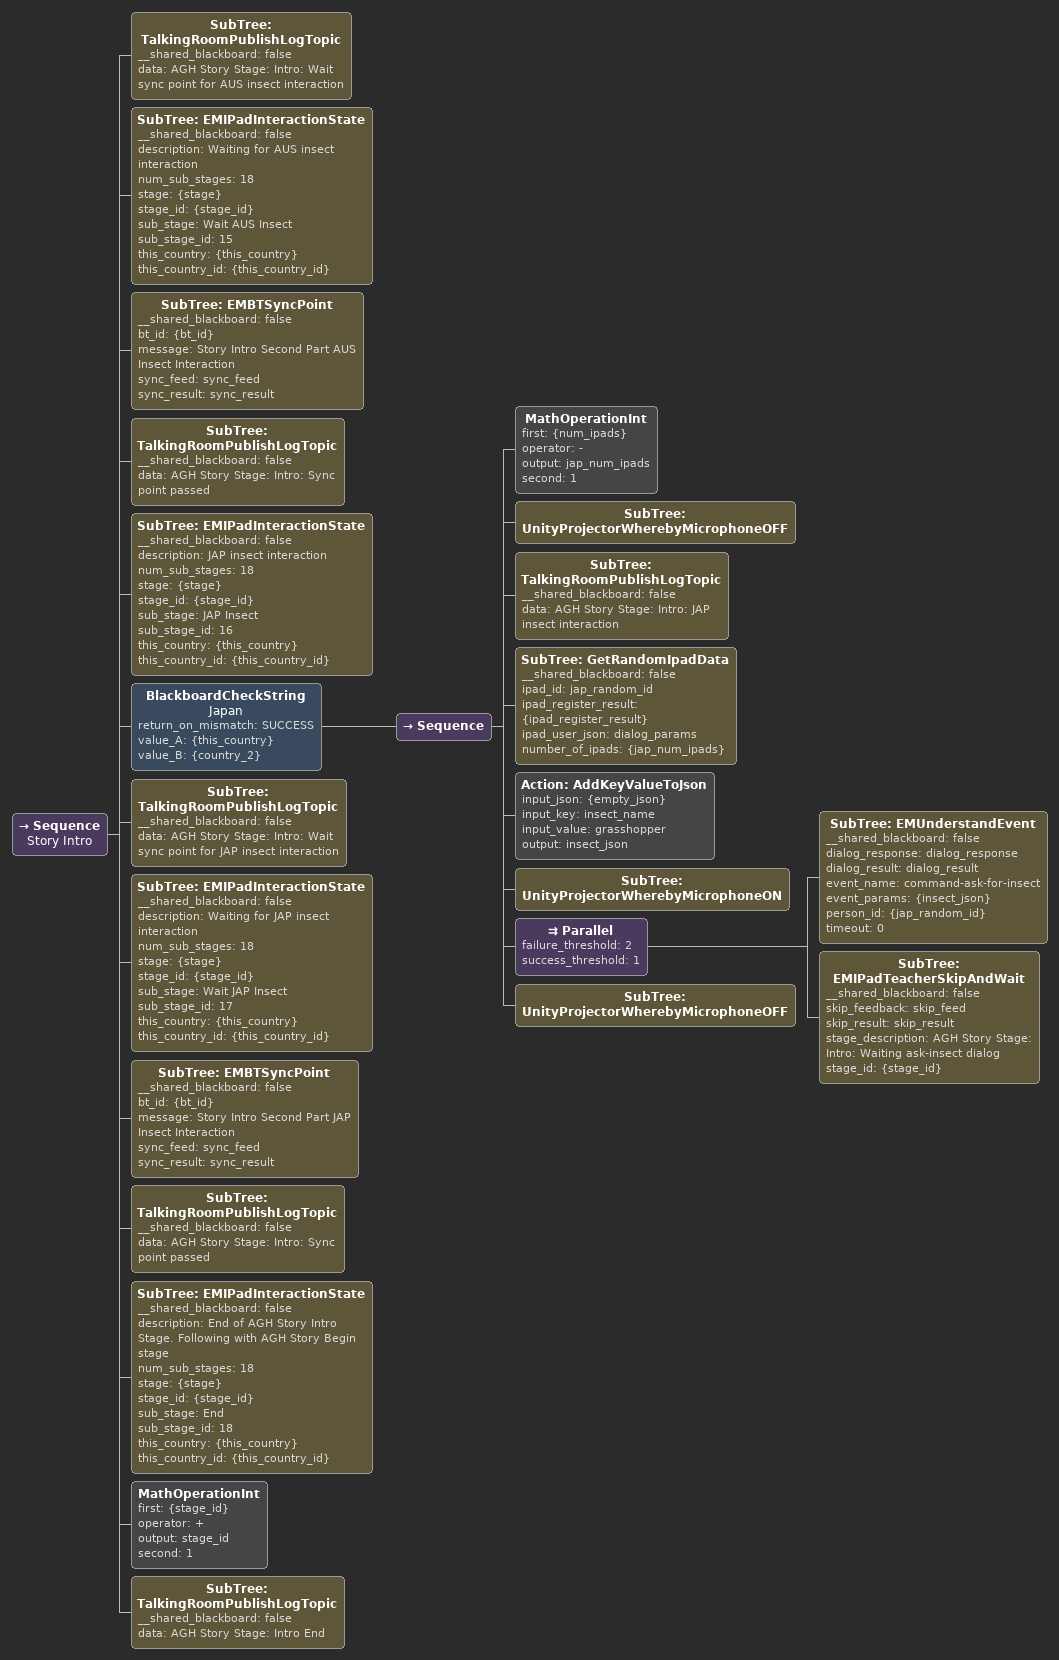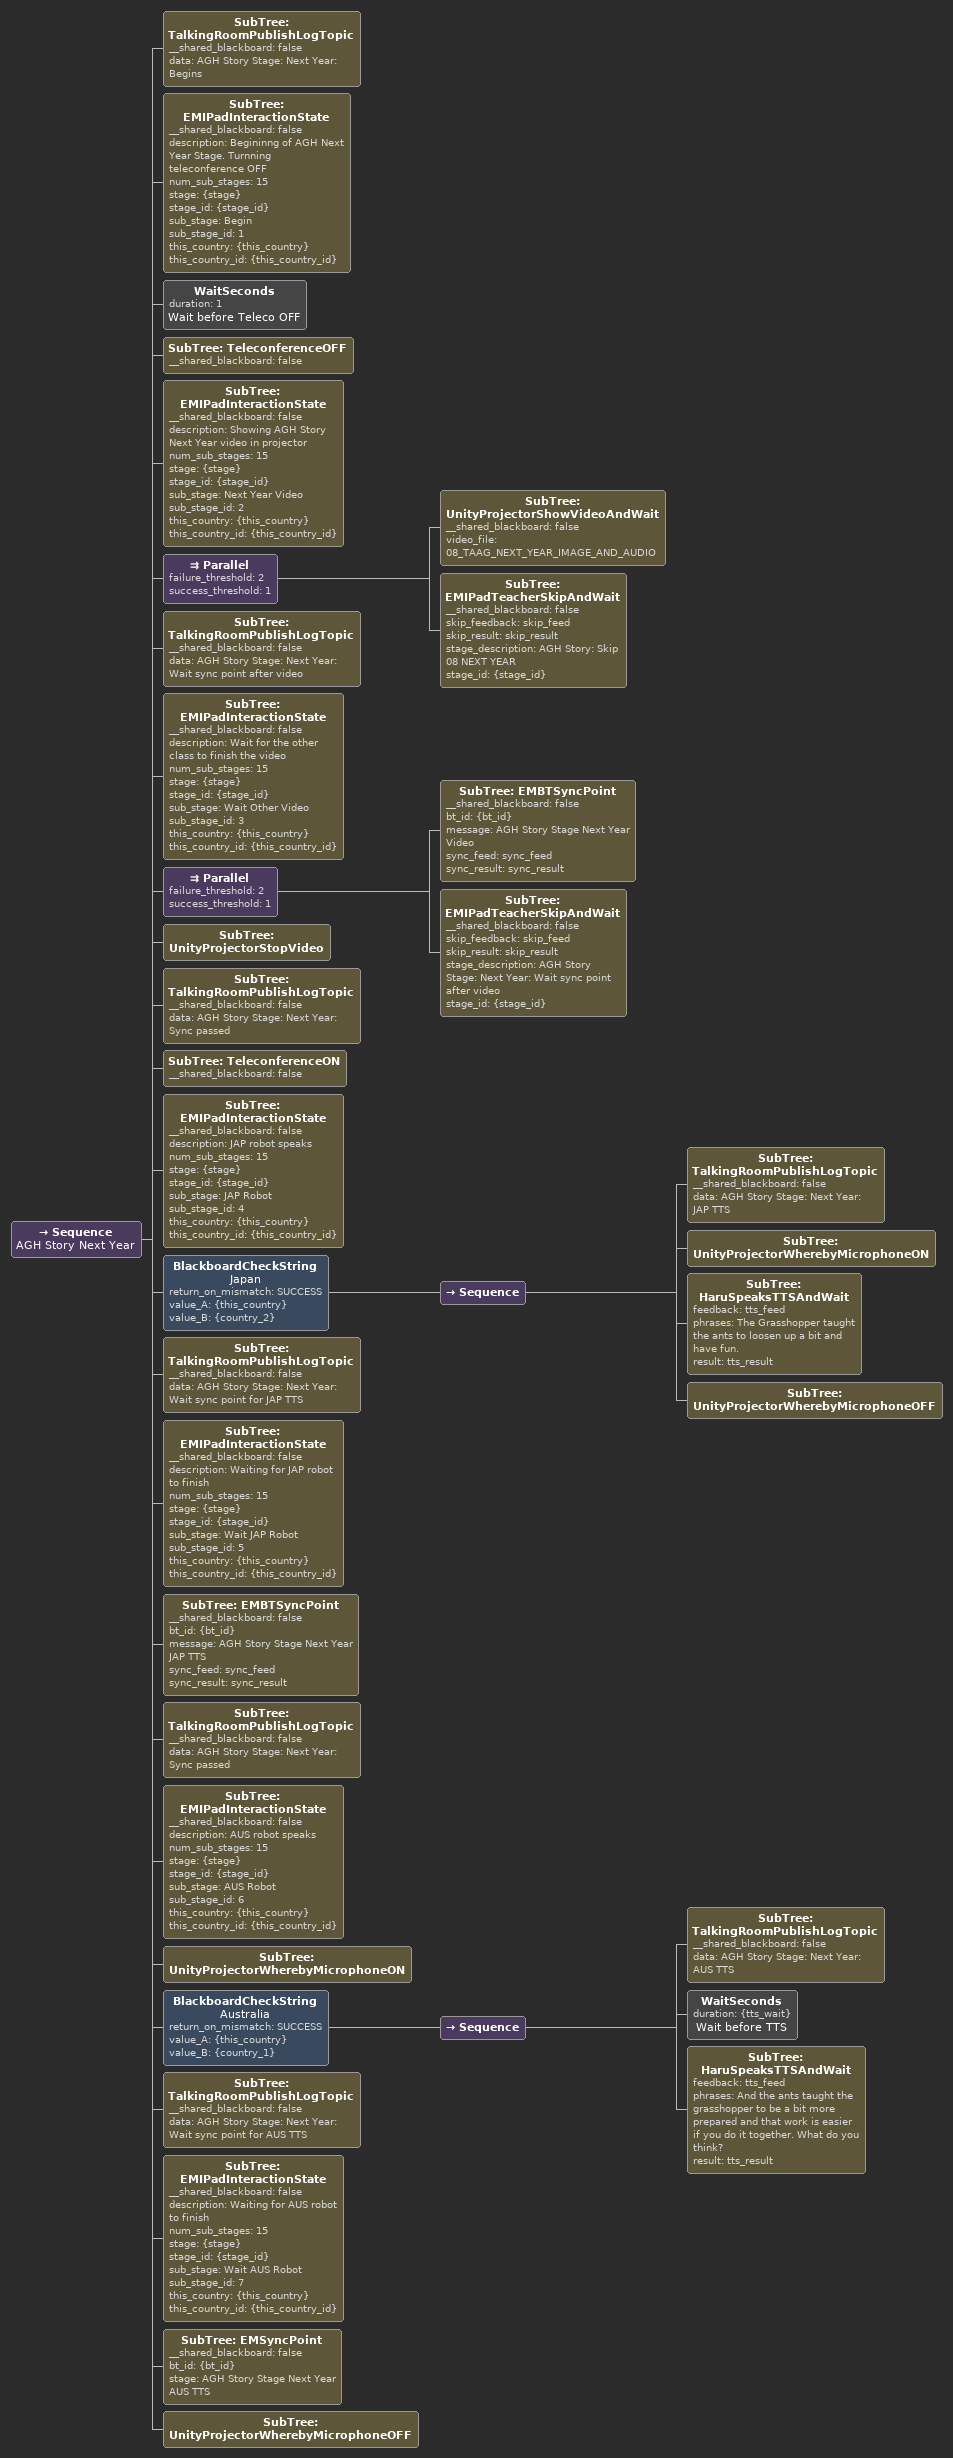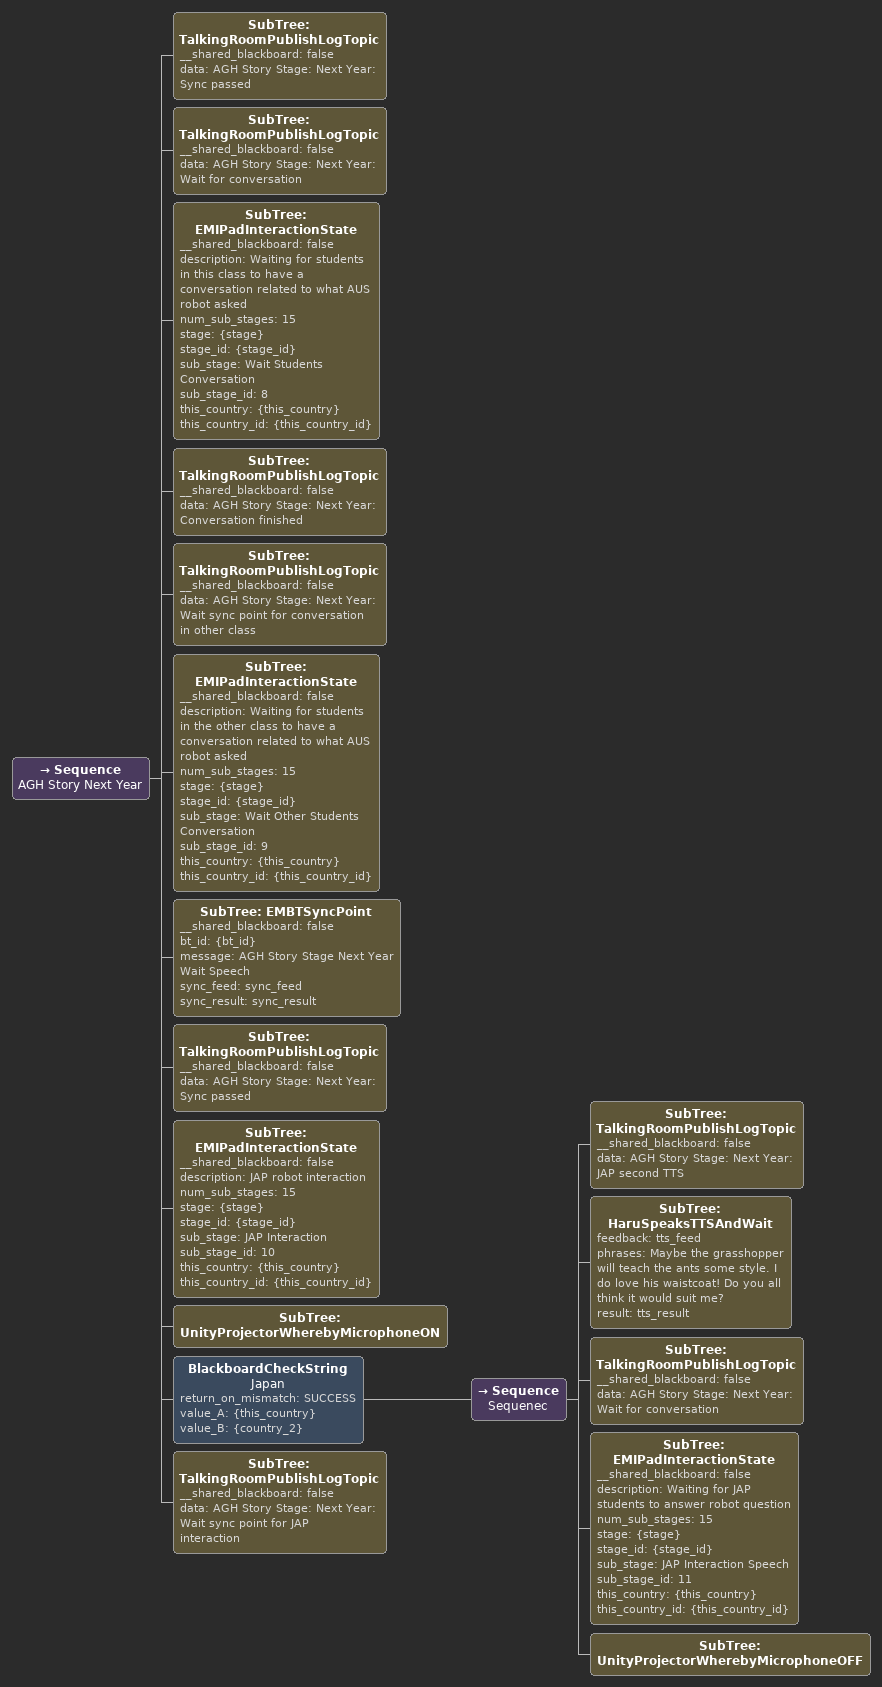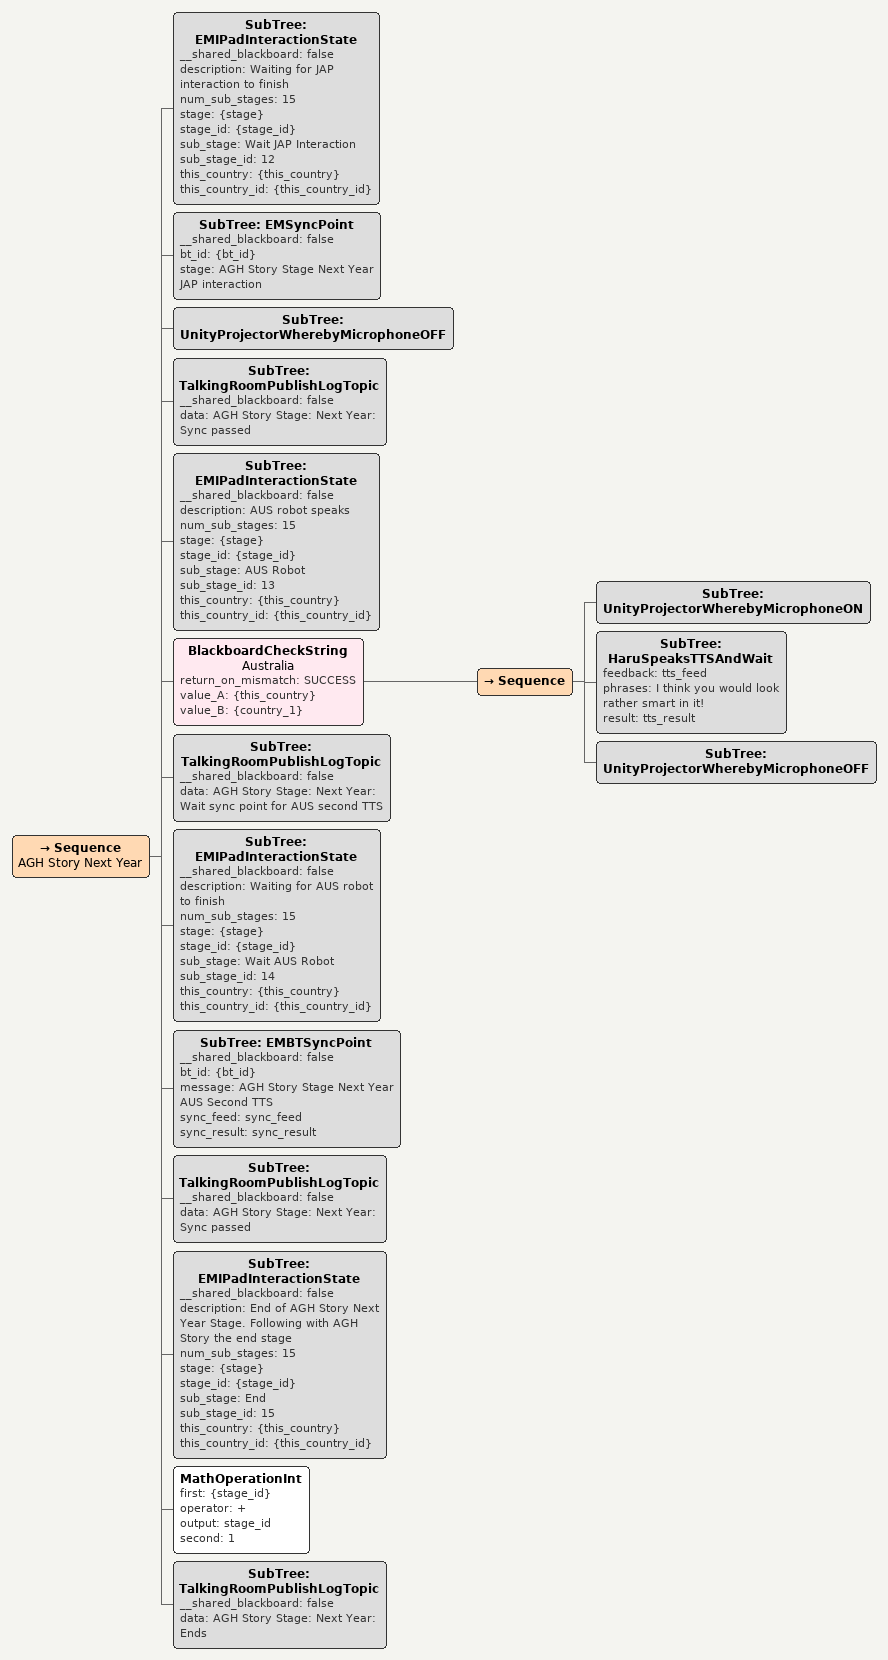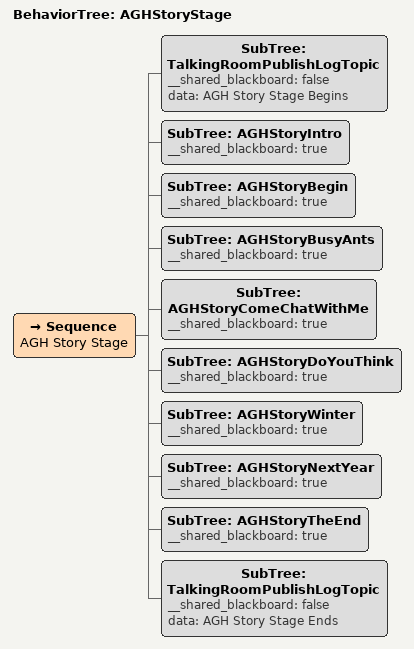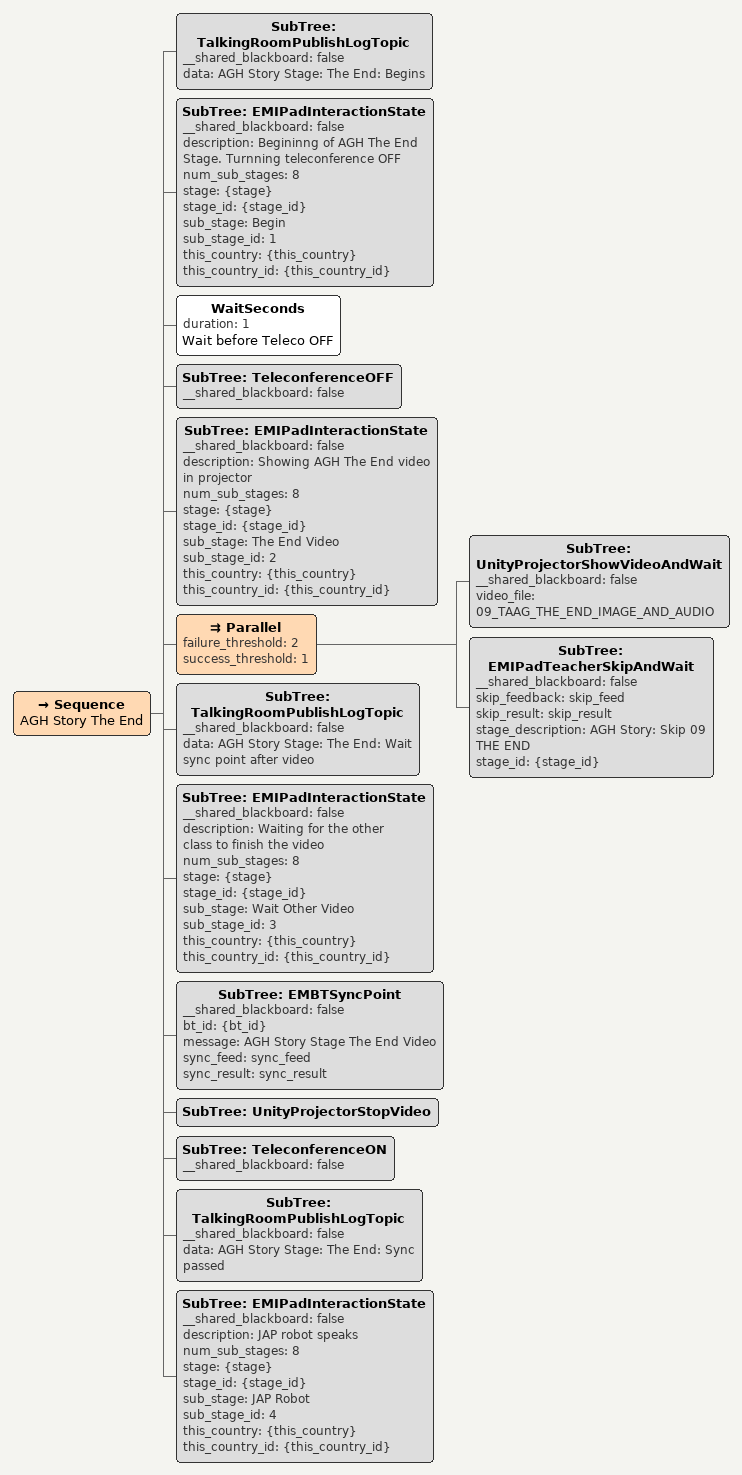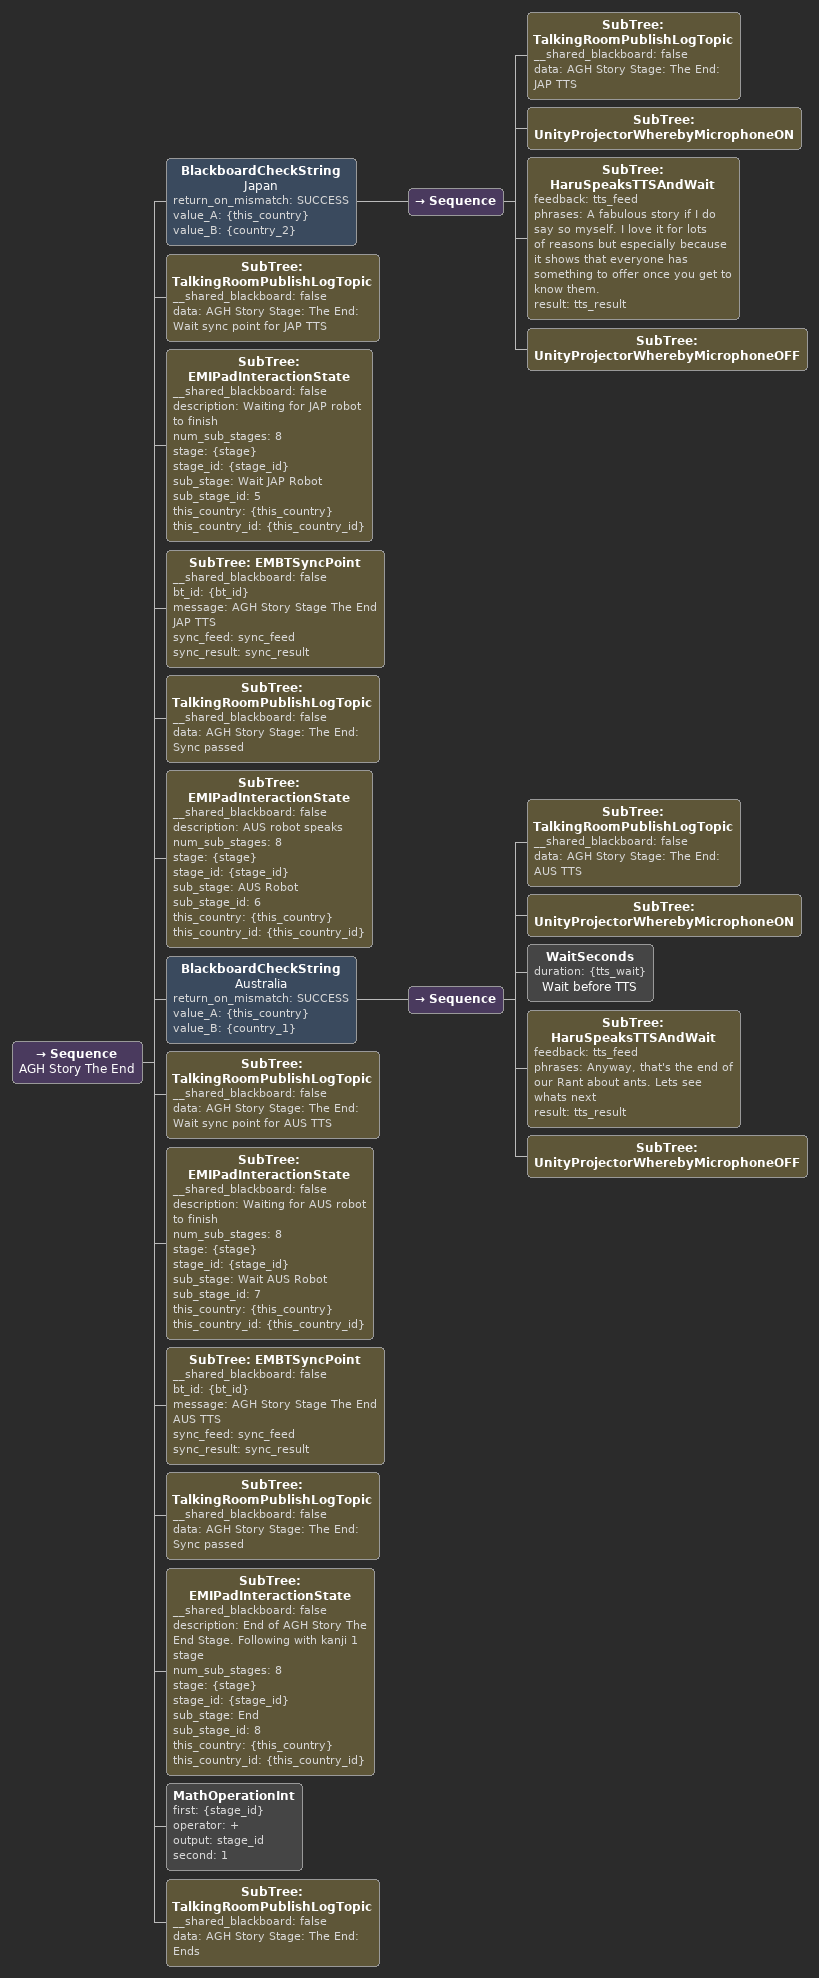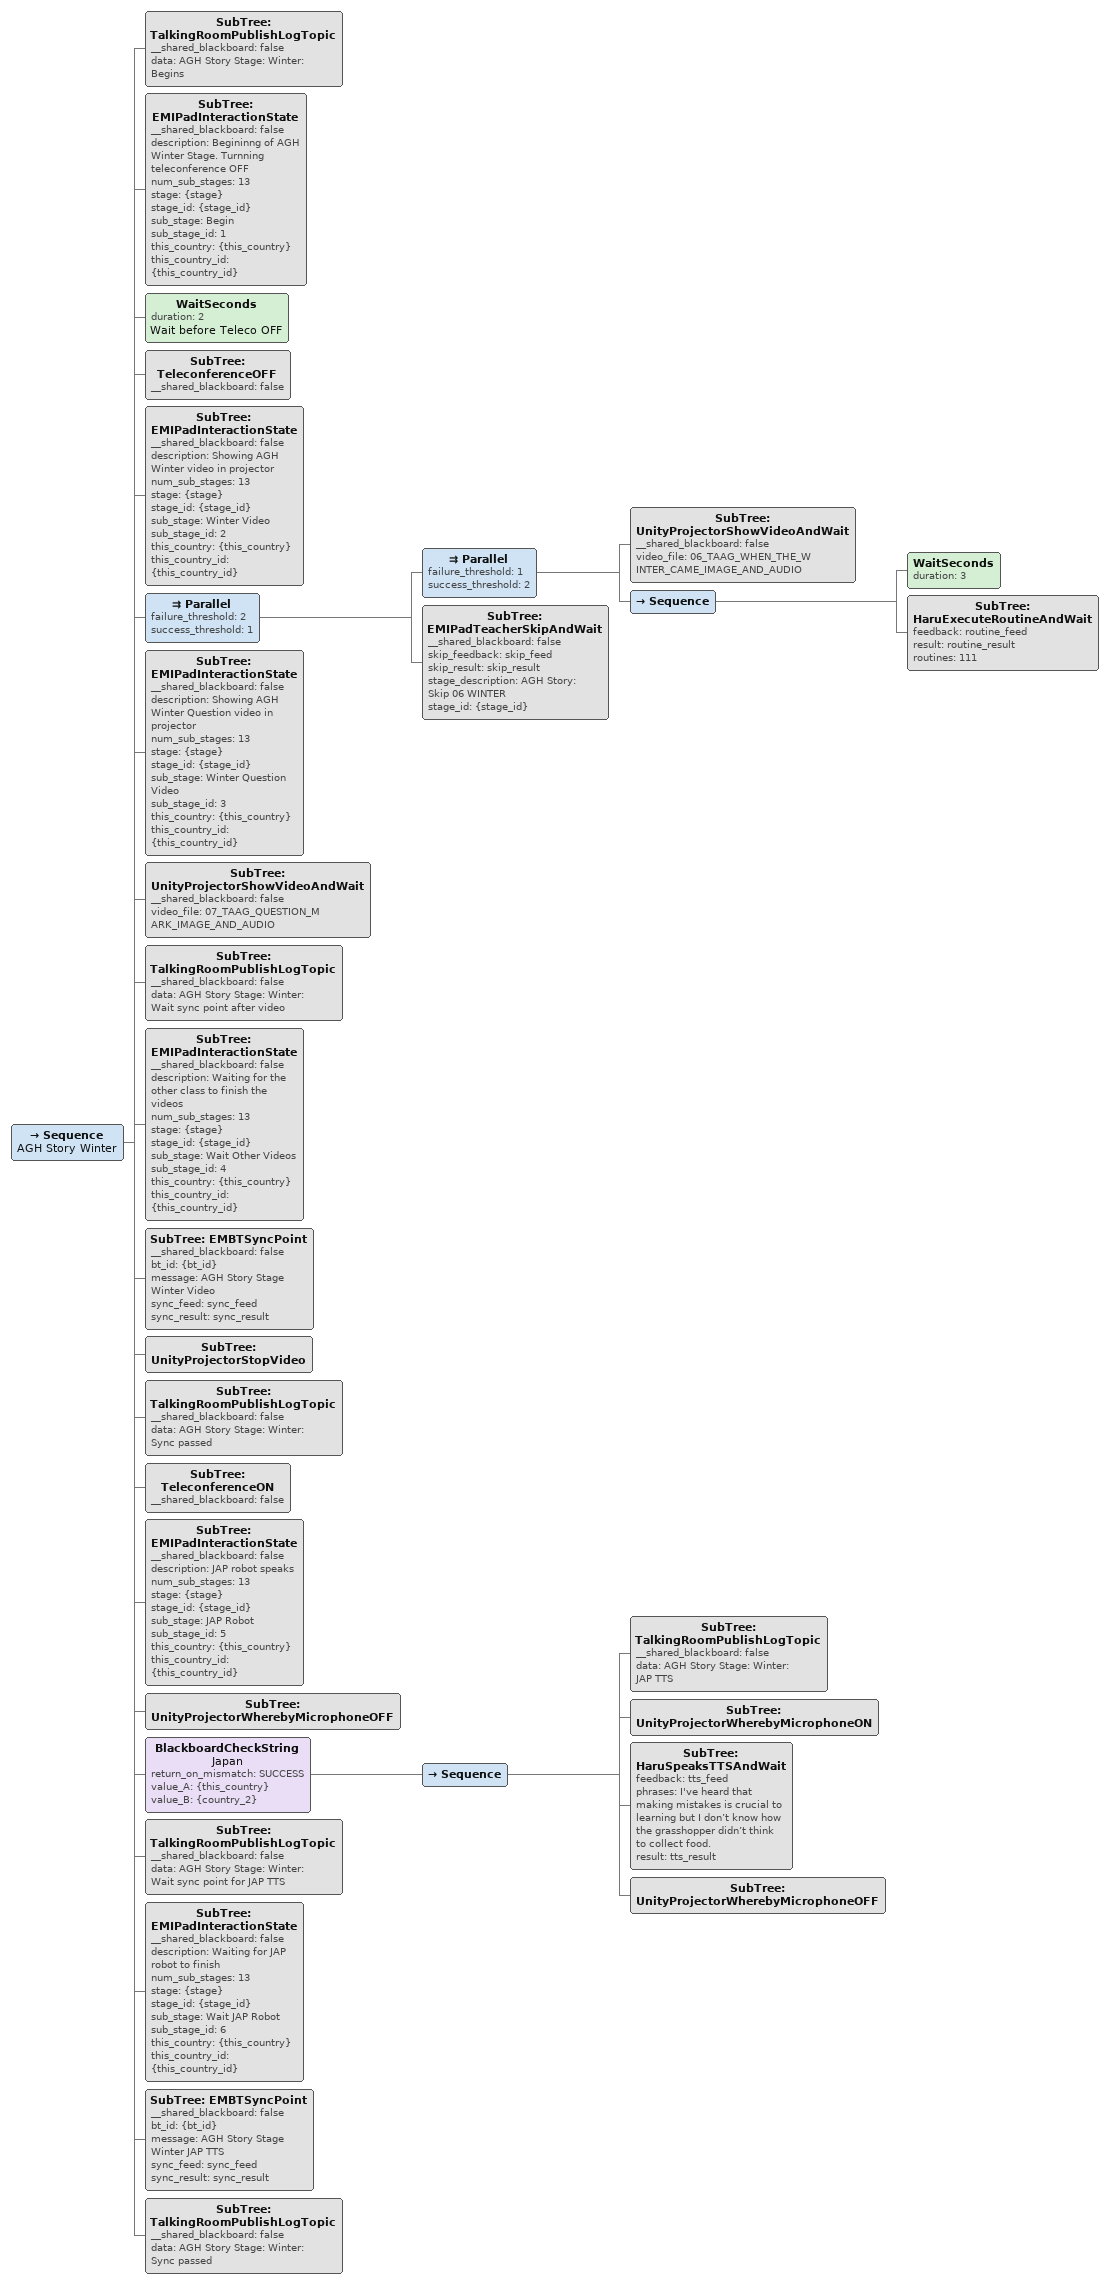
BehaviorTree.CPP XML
<Sequence name="Story Intro">
    <SubTree ID="TalkingRoomPublishLogTopic" __shared_blackboard="false" data="AGH Story Stage: Intro: Wait sync point for AUS insect interaction"/>
    <SubTree ID="EMIPadInteractionState" __shared_blackboard="false" description="Waiting for AUS insect interaction" num_sub_stages="18" stage="{stage}" stage_id="{stage_id}" sub_stage="Wait AUS Insect" sub_stage_id="15" this_country="{this_country}" this_country_id="{this_country_id}"/>
    <SubTree ID="EMBTSyncPoint" __shared_blackboard="false" bt_id="{bt_id}" message="Story Intro Second Part AUS Insect Interaction" sync_feed="sync_feed" sync_result="sync_result"/>
    <SubTree ID="TalkingRoomPublishLogTopic" __shared_blackboard="false" data="AGH Story Stage: Intro: Sync point passed"/>
    <SubTree ID="EMIPadInteractionState" __shared_blackboard="false" description="JAP insect interaction" num_sub_stages="18" stage="{stage}" stage_id="{stage_id}" sub_stage="JAP Insect" sub_stage_id="16" this_country="{this_country}" this_country_id="{this_country_id}"/>
    <BlackboardCheckString name="Japan" return_on_mismatch="SUCCESS" value_A="{this_country}" value_B="{country_2}">
        <Sequence>
            <MathOperationInt first="{num_ipads}" operator="-" output="jap_num_ipads" second="1"/>
            <SubTree ID="UnityProjectorWherebyMicrophoneOFF"/>
            <SubTree ID="TalkingRoomPublishLogTopic" __shared_blackboard="false" data="AGH Story Stage: Intro: JAP insect interaction"/>
            <SubTree ID="GetRandomIpadData" __shared_blackboard="false" ipad_id="jap_random_id" ipad_register_result="{ipad_register_result}" ipad_user_json="dialog_params" number_of_ipads="{jap_num_ipads}"/>
            <Action ID="AddKeyValueToJson" input_json="{empty_json}" input_key="insect_name" input_value="grasshopper" output="insect_json"/>
            <SubTree ID="UnityProjectorWherebyMicrophoneON"/>
            <Parallel failure_threshold="2" success_threshold="1">
                <SubTree ID="EMUnderstandEvent" __shared_blackboard="false" dialog_response="dialog_response" dialog_result="dialog_result" event_name="command-ask-for-insect" event_params="{insect_json}" person_id="{jap_random_id}" timeout="0"/>
                <SubTree ID="EMIPadTeacherSkipAndWait" __shared_blackboard="false" skip_feedback="skip_feed" skip_result="skip_result" stage_description="AGH Story Stage: Intro: Waiting ask-insect dialog" stage_id="{stage_id}"/>
            </Parallel>
            <SubTree ID="UnityProjectorWherebyMicrophoneOFF"/>
        </Sequence>
    </BlackboardCheckString>
    <SubTree ID="TalkingRoomPublishLogTopic" __shared_blackboard="false" data="AGH Story Stage: Intro: Wait sync point for JAP insect interaction"/>
    <SubTree ID="EMIPadInteractionState" __shared_blackboard="false" description="Waiting for JAP insect interaction" num_sub_stages="18" stage="{stage}" stage_id="{stage_id}" sub_stage="Wait JAP Insect" sub_stage_id="17" this_country="{this_country}" this_country_id="{this_country_id}"/>
    <SubTree ID="EMBTSyncPoint" __shared_blackboard="false" bt_id="{bt_id}" message="Story Intro Second Part JAP Insect Interaction" sync_feed="sync_feed" sync_result="sync_result"/>
    <SubTree ID="TalkingRoomPublishLogTopic" __shared_blackboard="false" data="AGH Story Stage: Intro: Sync point passed"/>
    <SubTree ID="EMIPadInteractionState" __shared_blackboard="false" description="End of AGH Story Intro Stage. Following with AGH Story Begin stage" num_sub_stages="18" stage="{stage}" stage_id="{stage_id}" sub_stage="End" sub_stage_id="18" this_country="{this_country}" this_country_id="{this_country_id}"/>
    <MathOperationInt first="{stage_id}" operator="+" output="stage_id" second="1"/>
    <SubTree ID="TalkingRoomPublishLogTopic" __shared_blackboard="false" data="AGH Story Stage: Intro End"/>
</Sequence>

<Sequence name="AGH Story Next Year">
    <SubTree ID="TalkingRoomPublishLogTopic" __shared_blackboard="false" data="AGH Story Stage: Next Year: Begins"/>
    <SubTree ID="EMIPadInteractionState" __shared_blackboard="false" description="Begininng of AGH Next Year Stage. Turnning teleconference OFF" num_sub_stages="15" stage="{stage}" stage_id="{stage_id}" sub_stage="Begin" sub_stage_id="1" this_country="{this_country}" this_country_id="{this_country_id}"/>
    <WaitSeconds duration="1" name="Wait before Teleco OFF"/>
    <SubTree ID="TeleconferenceOFF" __shared_blackboard="false"/>
    <SubTree ID="EMIPadInteractionState" __shared_blackboard="false" description="Showing AGH Story Next Year video in projector" num_sub_stages="15" stage="{stage}" stage_id="{stage_id}" sub_stage="Next Year Video" sub_stage_id="2" this_country="{this_country}" this_country_id="{this_country_id}"/>
    <Parallel failure_threshold="2" success_threshold="1">
        <SubTree ID="UnityProjectorShowVideoAndWait" __shared_blackboard="false" video_file="08_TAAG_NEXT_YEAR_IMAGE_AND_AUDIO"/>
        <SubTree ID="EMIPadTeacherSkipAndWait" __shared_blackboard="false" skip_feedback="skip_feed" skip_result="skip_result" stage_description="AGH Story: Skip 08 NEXT YEAR" stage_id="{stage_id}"/>
    </Parallel>
    <SubTree ID="TalkingRoomPublishLogTopic" __shared_blackboard="false" data="AGH Story Stage: Next Year: Wait sync point after video"/>
    <SubTree ID="EMIPadInteractionState" __shared_blackboard="false" description="Wait for the other class to finish the video" num_sub_stages="15" stage="{stage}" stage_id="{stage_id}" sub_stage="Wait Other Video" sub_stage_id="3" this_country="{this_country}" this_country_id="{this_country_id}"/>
    <Parallel failure_threshold="2" success_threshold="1">
        <SubTree ID="EMBTSyncPoint" __shared_blackboard="false" bt_id="{bt_id}" message="AGH Story Stage Next Year Video" sync_feed="sync_feed" sync_result="sync_result"/>
        <SubTree ID="EMIPadTeacherSkipAndWait" __shared_blackboard="false" skip_feedback="skip_feed" skip_result="skip_result" stage_description="AGH Story Stage: Next Year: Wait sync point after video" stage_id="{stage_id}"/>
    </Parallel>
    <SubTree ID="UnityProjectorStopVideo"/>
    <SubTree ID="TalkingRoomPublishLogTopic" __shared_blackboard="false" data="AGH Story Stage: Next Year: Sync passed"/>
    <SubTree ID="TeleconferenceON" __shared_blackboard="false"/>
    <SubTree ID="EMIPadInteractionState" __shared_blackboard="false" description="JAP robot speaks" num_sub_stages="15" stage="{stage}" stage_id="{stage_id}" sub_stage="JAP Robot" sub_stage_id="4" this_country="{this_country}" this_country_id="{this_country_id}"/>
    <BlackboardCheckString name="Japan" return_on_mismatch="SUCCESS" value_A="{this_country}" value_B="{country_2}">
        <Sequence>
            <SubTree ID="TalkingRoomPublishLogTopic" __shared_blackboard="false" data="AGH Story Stage: Next Year: JAP TTS"/>
            <SubTree ID="UnityProjectorWherebyMicrophoneON"/>
            <SubTree ID="HaruSpeaksTTSAndWait" feedback="tts_feed" phrases="The Grasshopper taught the ants to loosen up a bit and have fun." result="tts_result"/>
            <SubTree ID="UnityProjectorWherebyMicrophoneOFF"/>
        </Sequence>
    </BlackboardCheckString>
    <SubTree ID="TalkingRoomPublishLogTopic" __shared_blackboard="false" data="AGH Story Stage: Next Year: Wait sync point for JAP TTS"/>
    <SubTree ID="EMIPadInteractionState" __shared_blackboard="false" description="Waiting for JAP robot to finish" num_sub_stages="15" stage="{stage}" stage_id="{stage_id}" sub_stage="Wait JAP Robot" sub_stage_id="5" this_country="{this_country}" this_country_id="{this_country_id}"/>
    <SubTree ID="EMBTSyncPoint" __shared_blackboard="false" bt_id="{bt_id}" message="AGH Story Stage Next Year JAP TTS" sync_feed="sync_feed" sync_result="sync_result"/>
    <SubTree ID="TalkingRoomPublishLogTopic" __shared_blackboard="false" data="AGH Story Stage: Next Year: Sync passed"/>
    <SubTree ID="EMIPadInteractionState" __shared_blackboard="false" description="AUS robot speaks" num_sub_stages="15" stage="{stage}" stage_id="{stage_id}" sub_stage="AUS Robot" sub_stage_id="6" this_country="{this_country}" this_country_id="{this_country_id}"/>
    <SubTree ID="UnityProjectorWherebyMicrophoneON"/>
    <BlackboardCheckString name="Australia" return_on_mismatch="SUCCESS" value_A="{this_country}" value_B="{country_1}">
        <Sequence>
            <SubTree ID="TalkingRoomPublishLogTopic" __shared_blackboard="false" data="AGH Story Stage: Next Year: AUS TTS"/>
            <WaitSeconds duration="{tts_wait}" name="Wait before TTS"/>
            <SubTree ID="HaruSpeaksTTSAndWait" feedback="tts_feed" phrases="And the ants taught the grasshopper to be a bit more prepared and that work is easier if you do it together.  What do you think?" result="tts_result"/>
        </Sequence>
    </BlackboardCheckString>
    <SubTree ID="TalkingRoomPublishLogTopic" __shared_blackboard="false" data="AGH Story Stage: Next Year: Wait sync point for AUS TTS"/>
    <SubTree ID="EMIPadInteractionState" __shared_blackboard="false" description="Waiting for AUS robot to finish" num_sub_stages="15" stage="{stage}" stage_id="{stage_id}" sub_stage="Wait AUS Robot" sub_stage_id="7" this_country="{this_country}" this_country_id="{this_country_id}"/>
    <SubTree ID="EMSyncPoint" __shared_blackboard="false" bt_id="{bt_id}" stage="AGH Story Stage Next Year AUS TTS"/>
    <SubTree ID="UnityProjectorWherebyMicrophoneOFF"/>
</Sequence>

<Sequence name="AGH Story Next Year">
    <SubTree ID="TalkingRoomPublishLogTopic" __shared_blackboard="false" data="AGH Story Stage: Next Year: Sync passed"/>
    <SubTree ID="TalkingRoomPublishLogTopic" __shared_blackboard="false" data="AGH Story Stage: Next Year: Wait for conversation"/>
    <SubTree ID="EMIPadInteractionState" __shared_blackboard="false" description="Waiting for students in this class to have a conversation related to what AUS robot asked" num_sub_stages="15" stage="{stage}" stage_id="{stage_id}" sub_stage="Wait Students Conversation" sub_stage_id="8" this_country="{this_country}" this_country_id="{this_country_id}"/>
    <SubTree ID="TalkingRoomPublishLogTopic" __shared_blackboard="false" data="AGH Story Stage: Next Year: Conversation finished"/>
    <SubTree ID="TalkingRoomPublishLogTopic" __shared_blackboard="false" data="AGH Story Stage: Next Year: Wait sync point for conversation in other class"/>
    <SubTree ID="EMIPadInteractionState" __shared_blackboard="false" description="Waiting for students in the other class to have a conversation related to what AUS robot asked" num_sub_stages="15" stage="{stage}" stage_id="{stage_id}" sub_stage="Wait Other Students Conversation" sub_stage_id="9" this_country="{this_country}" this_country_id="{this_country_id}"/>
    <SubTree ID="EMBTSyncPoint" __shared_blackboard="false" bt_id="{bt_id}" message="AGH Story Stage Next Year Wait Speech" sync_feed="sync_feed" sync_result="sync_result"/>
    <SubTree ID="TalkingRoomPublishLogTopic" __shared_blackboard="false" data="AGH Story Stage: Next Year: Sync passed"/>
    <SubTree ID="EMIPadInteractionState" __shared_blackboard="false" description="JAP robot interaction" num_sub_stages="15" stage="{stage}" stage_id="{stage_id}" sub_stage="JAP Interaction" sub_stage_id="10" this_country="{this_country}" this_country_id="{this_country_id}"/>
    <SubTree ID="UnityProjectorWherebyMicrophoneON"/>
    <BlackboardCheckString name="Japan" return_on_mismatch="SUCCESS" value_A="{this_country}" value_B="{country_2}">
        <Sequence name="Sequenec">
            <SubTree ID="TalkingRoomPublishLogTopic" __shared_blackboard="false" data="AGH Story Stage: Next Year: JAP second TTS"/>
            <SubTree ID="HaruSpeaksTTSAndWait" feedback="tts_feed" phrases="Maybe the grasshopper will teach the ants some style. I do love his waistcoat! Do you all think it would suit me? " result="tts_result"/>
            <SubTree ID="TalkingRoomPublishLogTopic" __shared_blackboard="false" data="AGH Story Stage: Next Year: Wait for conversation"/>
            <SubTree ID="EMIPadInteractionState" __shared_blackboard="false" description="Waiting for JAP students to answer robot question" num_sub_stages="15" stage="{stage}" stage_id="{stage_id}" sub_stage="JAP Interaction Speech" sub_stage_id="11" this_country="{this_country}" this_country_id="{this_country_id}"/>
            <SubTree ID="UnityProjectorWherebyMicrophoneOFF"/>
        </Sequence>
    </BlackboardCheckString>
    <SubTree ID="TalkingRoomPublishLogTopic" __shared_blackboard="false" data="AGH Story Stage: Next Year: Wait sync point for JAP interaction"/>
</Sequence>

<Sequence name="AGH Story Next Year">
    <SubTree ID="EMIPadInteractionState" __shared_blackboard="false" description="Waiting for JAP interaction to finish" num_sub_stages="15" stage="{stage}" stage_id="{stage_id}" sub_stage="Wait JAP Interaction" sub_stage_id="12" this_country="{this_country}" this_country_id="{this_country_id}"/>
    <SubTree ID="EMSyncPoint" __shared_blackboard="false" bt_id="{bt_id}" stage="AGH Story Stage Next Year JAP interaction"/>
    <SubTree ID="UnityProjectorWherebyMicrophoneOFF"/>
    <SubTree ID="TalkingRoomPublishLogTopic" __shared_blackboard="false" data="AGH Story Stage: Next Year: Sync passed"/>
    <SubTree ID="EMIPadInteractionState" __shared_blackboard="false" description="AUS robot speaks" num_sub_stages="15" stage="{stage}" stage_id="{stage_id}" sub_stage="AUS Robot" sub_stage_id="13" this_country="{this_country}" this_country_id="{this_country_id}"/>
    <BlackboardCheckString name="Australia" return_on_mismatch="SUCCESS" value_A="{this_country}" value_B="{country_1}">
        <Sequence>
            <SubTree ID="UnityProjectorWherebyMicrophoneON"/>
            <SubTree ID="HaruSpeaksTTSAndWait" feedback="tts_feed" phrases="I think you would look rather smart in it!" result="tts_result"/>
            <SubTree ID="UnityProjectorWherebyMicrophoneOFF"/>
        </Sequence>
    </BlackboardCheckString>
    <SubTree ID="TalkingRoomPublishLogTopic" __shared_blackboard="false" data="AGH Story Stage: Next Year: Wait sync point for AUS second TTS"/>
    <SubTree ID="EMIPadInteractionState" __shared_blackboard="false" description="Waiting for AUS robot to finish" num_sub_stages="15" stage="{stage}" stage_id="{stage_id}" sub_stage="Wait AUS Robot" sub_stage_id="14" this_country="{this_country}" this_country_id="{this_country_id}"/>
    <SubTree ID="EMBTSyncPoint" __shared_blackboard="false" bt_id="{bt_id}" message="AGH Story Stage Next Year AUS Second TTS" sync_feed="sync_feed" sync_result="sync_result"/>
    <SubTree ID="TalkingRoomPublishLogTopic" __shared_blackboard="false" data="AGH Story Stage: Next Year: Sync passed"/>
    <SubTree ID="EMIPadInteractionState" __shared_blackboard="false" description="End of AGH Story Next Year Stage. Following with AGH Story the end stage" num_sub_stages="15" stage="{stage}" stage_id="{stage_id}" sub_stage="End" sub_stage_id="15" this_country="{this_country}" this_country_id="{this_country_id}"/>
    <MathOperationInt first="{stage_id}" operator="+" output="stage_id" second="1"/>
    <SubTree ID="TalkingRoomPublishLogTopic" __shared_blackboard="false" data="AGH Story Stage: Next Year: Ends"/>
</Sequence>

<BehaviorTree ID="AGHStoryStage">
    <Sequence name="AGH Story Stage">
        <SubTree ID="TalkingRoomPublishLogTopic" __shared_blackboard="false" data="AGH Story Stage Begins"/>
        <SubTree ID="AGHStoryIntro" __shared_blackboard="true"/>
        <SubTree ID="AGHStoryBegin" __shared_blackboard="true"/>
        <SubTree ID="AGHStoryBusyAnts" __shared_blackboard="true"/>
        <SubTree ID="AGHStoryComeChatWithMe" __shared_blackboard="true"/>
        <SubTree ID="AGHStoryDoYouThink" __shared_blackboard="true"/>
        <SubTree ID="AGHStoryWinter" __shared_blackboard="true"/>
        <SubTree ID="AGHStoryNextYear" __shared_blackboard="true"/>
        <SubTree ID="AGHStoryTheEnd" __shared_blackboard="true"/>
        <SubTree ID="TalkingRoomPublishLogTopic" __shared_blackboard="false" data="AGH Story Stage Ends"/>
    </Sequence>
</BehaviorTree>

<Sequence name="AGH Story The End">
    <SubTree ID="TalkingRoomPublishLogTopic" __shared_blackboard="false" data="AGH Story Stage: The End: Begins"/>
    <SubTree ID="EMIPadInteractionState" __shared_blackboard="false" description="Begininng of AGH The End Stage. Turnning teleconference OFF" num_sub_stages="8" stage="{stage}" stage_id="{stage_id}" sub_stage="Begin" sub_stage_id="1" this_country="{this_country}" this_country_id="{this_country_id}"/>
    <WaitSeconds duration="1" name="Wait before Teleco OFF"/>
    <SubTree ID="TeleconferenceOFF" __shared_blackboard="false"/>
    <SubTree ID="EMIPadInteractionState" __shared_blackboard="false" description="Showing AGH The End video in projector" num_sub_stages="8" stage="{stage}" stage_id="{stage_id}" sub_stage="The End Video" sub_stage_id="2" this_country="{this_country}" this_country_id="{this_country_id}"/>
    <Parallel failure_threshold="2" success_threshold="1">
        <SubTree ID="UnityProjectorShowVideoAndWait" __shared_blackboard="false" video_file="09_TAAG_THE_END_IMAGE_AND_AUDIO"/>
        <SubTree ID="EMIPadTeacherSkipAndWait" __shared_blackboard="false" skip_feedback="skip_feed" skip_result="skip_result" stage_description="AGH Story: Skip 09 THE END" stage_id="{stage_id}"/>
    </Parallel>
    <SubTree ID="TalkingRoomPublishLogTopic" __shared_blackboard="false" data="AGH Story Stage: The End: Wait sync point after video"/>
    <SubTree ID="EMIPadInteractionState" __shared_blackboard="false" description="Waiting for the other class to finish the video" num_sub_stages="8" stage="{stage}" stage_id="{stage_id}" sub_stage="Wait Other Video" sub_stage_id="3" this_country="{this_country}" this_country_id="{this_country_id}"/>
    <SubTree ID="EMBTSyncPoint" __shared_blackboard="false" bt_id="{bt_id}" message="AGH Story Stage The End Video" sync_feed="sync_feed" sync_result="sync_result"/>
    <SubTree ID="UnityProjectorStopVideo"/>
    <SubTree ID="TeleconferenceON" __shared_blackboard="false"/>
    <SubTree ID="TalkingRoomPublishLogTopic" __shared_blackboard="false" data="AGH Story Stage: The End: Sync passed"/>
    <SubTree ID="EMIPadInteractionState" __shared_blackboard="false" description="JAP robot speaks" num_sub_stages="8" stage="{stage}" stage_id="{stage_id}" sub_stage="JAP Robot" sub_stage_id="4" this_country="{this_country}" this_country_id="{this_country_id}"/>
</Sequence>

<Sequence name="AGH Story The End">
    <BlackboardCheckString name="Japan" return_on_mismatch="SUCCESS" value_A="{this_country}" value_B="{country_2}">
        <Sequence>
            <SubTree ID="TalkingRoomPublishLogTopic" __shared_blackboard="false" data="AGH Story Stage: The End: JAP TTS"/>
            <SubTree ID="UnityProjectorWherebyMicrophoneON"/>
            <SubTree ID="HaruSpeaksTTSAndWait" feedback="tts_feed" phrases="A fabulous story if I do say so myself. I love it for lots of reasons but especially because it shows that everyone has something to offer once you get to know them." result="tts_result"/>
            <SubTree ID="UnityProjectorWherebyMicrophoneOFF"/>
        </Sequence>
    </BlackboardCheckString>
    <SubTree ID="TalkingRoomPublishLogTopic" __shared_blackboard="false" data="AGH Story Stage: The End: Wait sync point for JAP TTS"/>
    <SubTree ID="EMIPadInteractionState" __shared_blackboard="false" description="Waiting for JAP robot to finish" num_sub_stages="8" stage="{stage}" stage_id="{stage_id}" sub_stage="Wait JAP Robot" sub_stage_id="5" this_country="{this_country}" this_country_id="{this_country_id}"/>
    <SubTree ID="EMBTSyncPoint" __shared_blackboard="false" bt_id="{bt_id}" message="AGH Story Stage The End JAP TTS" sync_feed="sync_feed" sync_result="sync_result"/>
    <SubTree ID="TalkingRoomPublishLogTopic" __shared_blackboard="false" data="AGH Story Stage: The End: Sync passed"/>
    <SubTree ID="EMIPadInteractionState" __shared_blackboard="false" description="AUS robot speaks" num_sub_stages="8" stage="{stage}" stage_id="{stage_id}" sub_stage="AUS Robot" sub_stage_id="6" this_country="{this_country}" this_country_id="{this_country_id}"/>
    <BlackboardCheckString name="Australia" return_on_mismatch="SUCCESS" value_A="{this_country}" value_B="{country_1}">
        <Sequence>
            <SubTree ID="TalkingRoomPublishLogTopic" __shared_blackboard="false" data="AGH Story Stage: The End: AUS TTS"/>
            <SubTree ID="UnityProjectorWherebyMicrophoneON"/>
            <WaitSeconds duration="{tts_wait}" name="Wait before TTS"/>
            <SubTree ID="HaruSpeaksTTSAndWait" feedback="tts_feed" phrases="Anyway, that's the end of our Rant about ants.  Lets see whats next" result="tts_result"/>
            <SubTree ID="UnityProjectorWherebyMicrophoneOFF"/>
        </Sequence>
    </BlackboardCheckString>
    <SubTree ID="TalkingRoomPublishLogTopic" __shared_blackboard="false" data="AGH Story Stage: The End: Wait sync point for AUS TTS"/>
    <SubTree ID="EMIPadInteractionState" __shared_blackboard="false" description="Waiting for AUS robot to finish" num_sub_stages="8" stage="{stage}" stage_id="{stage_id}" sub_stage="Wait AUS Robot" sub_stage_id="7" this_country="{this_country}" this_country_id="{this_country_id}"/>
    <SubTree ID="EMBTSyncPoint" __shared_blackboard="false" bt_id="{bt_id}" message="AGH Story Stage The End AUS TTS" sync_feed="sync_feed" sync_result="sync_result"/>
    <SubTree ID="TalkingRoomPublishLogTopic" __shared_blackboard="false" data="AGH Story Stage: The End: Sync passed"/>
    <SubTree ID="EMIPadInteractionState" __shared_blackboard="false" description="End of AGH Story The End Stage. Following with kanji 1 stage" num_sub_stages="8" stage="{stage}" stage_id="{stage_id}" sub_stage="End" sub_stage_id="8" this_country="{this_country}" this_country_id="{this_country_id}"/>
    <MathOperationInt first="{stage_id}" operator="+" output="stage_id" second="1"/>
    <SubTree ID="TalkingRoomPublishLogTopic" __shared_blackboard="false" data="AGH Story Stage: The End: Ends"/>
</Sequence>

<Sequence name="AGH Story Winter">
    <SubTree ID="TalkingRoomPublishLogTopic" __shared_blackboard="false" data="AGH Story Stage: Winter: Begins"/>
    <SubTree ID="EMIPadInteractionState" __shared_blackboard="false" description="Begininng of AGH Winter Stage. Turnning teleconference OFF" num_sub_stages="13" stage="{stage}" stage_id="{stage_id}" sub_stage="Begin" sub_stage_id="1" this_country="{this_country}" this_country_id="{this_country_id}"/>
    <WaitSeconds duration="2" name="Wait before Teleco OFF"/>
    <SubTree ID="TeleconferenceOFF" __shared_blackboard="false"/>
    <SubTree ID="EMIPadInteractionState" __shared_blackboard="false" description="Showing AGH Winter video in projector" num_sub_stages="13" stage="{stage}" stage_id="{stage_id}" sub_stage="Winter Video" sub_stage_id="2" this_country="{this_country}" this_country_id="{this_country_id}"/>
    <Parallel failure_threshold="2" success_threshold="1">
        <Parallel failure_threshold="1" success_threshold="2">
            <SubTree ID="UnityProjectorShowVideoAndWait" __shared_blackboard="false" video_file="06_TAAG_WHEN_THE_WINTER_CAME_IMAGE_AND_AUDIO"/>
            <Sequence>
                <WaitSeconds duration="3"/>
                <SubTree ID="HaruExecuteRoutineAndWait" feedback="routine_feed" result="routine_result" routines="111"/>
            </Sequence>
        </Parallel>
        <SubTree ID="EMIPadTeacherSkipAndWait" __shared_blackboard="false" skip_feedback="skip_feed" skip_result="skip_result" stage_description="AGH Story: Skip 06 WINTER" stage_id="{stage_id}"/>
    </Parallel>
    <SubTree ID="EMIPadInteractionState" __shared_blackboard="false" description="Showing AGH Winter Question video in projector" num_sub_stages="13" stage="{stage}" stage_id="{stage_id}" sub_stage="Winter Question Video" sub_stage_id="3" this_country="{this_country}" this_country_id="{this_country_id}"/>
    <SubTree ID="UnityProjectorShowVideoAndWait" __shared_blackboard="false" video_file="07_TAAG_QUESTION_MARK_IMAGE_AND_AUDIO"/>
    <SubTree ID="TalkingRoomPublishLogTopic" __shared_blackboard="false" data="AGH Story Stage: Winter: Wait sync point after video"/>
    <SubTree ID="EMIPadInteractionState" __shared_blackboard="false" description="Waiting for the other class to finish the videos" num_sub_stages="13" stage="{stage}" stage_id="{stage_id}" sub_stage="Wait Other Videos" sub_stage_id="4" this_country="{this_country}" this_country_id="{this_country_id}"/>
    <SubTree ID="EMBTSyncPoint" __shared_blackboard="false" bt_id="{bt_id}" message="AGH Story Stage Winter Video" sync_feed="sync_feed" sync_result="sync_result"/>
    <SubTree ID="UnityProjectorStopVideo"/>
    <SubTree ID="TalkingRoomPublishLogTopic" __shared_blackboard="false" data="AGH Story Stage: Winter: Sync passed"/>
    <SubTree ID="TeleconferenceON" __shared_blackboard="false"/>
    <SubTree ID="EMIPadInteractionState" __shared_blackboard="false" description="JAP robot speaks" num_sub_stages="13" stage="{stage}" stage_id="{stage_id}" sub_stage="JAP Robot" sub_stage_id="5" this_country="{this_country}" this_country_id="{this_country_id}"/>
    <SubTree ID="UnityProjectorWherebyMicrophoneOFF"/>
    <BlackboardCheckString name="Japan" return_on_mismatch="SUCCESS" value_A="{this_country}" value_B="{country_2}">
        <Sequence>
            <SubTree ID="TalkingRoomPublishLogTopic" __shared_blackboard="false" data="AGH Story Stage: Winter: JAP TTS"/>
            <SubTree ID="UnityProjectorWherebyMicrophoneON"/>
            <SubTree ID="HaruSpeaksTTSAndWait" feedback="tts_feed" phrases="I've heard that making mistakes is crucial to learning but I don’t know how the grasshopper didn’t think to collect food." result="tts_result"/>
            <SubTree ID="UnityProjectorWherebyMicrophoneOFF"/>
        </Sequence>
    </BlackboardCheckString>
    <SubTree ID="TalkingRoomPublishLogTopic" __shared_blackboard="false" data="AGH Story Stage: Winter: Wait sync point for JAP TTS"/>
    <SubTree ID="EMIPadInteractionState" __shared_blackboard="false" description="Waiting for JAP robot to finish" num_sub_stages="13" stage="{stage}" stage_id="{stage_id}" sub_stage="Wait JAP Robot" sub_stage_id="6" this_country="{this_country}" this_country_id="{this_country_id}"/>
    <SubTree ID="EMBTSyncPoint" __shared_blackboard="false" bt_id="{bt_id}" message="AGH Story Stage Winter JAP TTS" sync_feed="sync_feed" sync_result="sync_result"/>
    <SubTree ID="TalkingRoomPublishLogTopic" __shared_blackboard="false" data="AGH Story Stage: Winter: Sync passed"/>
</Sequence>
